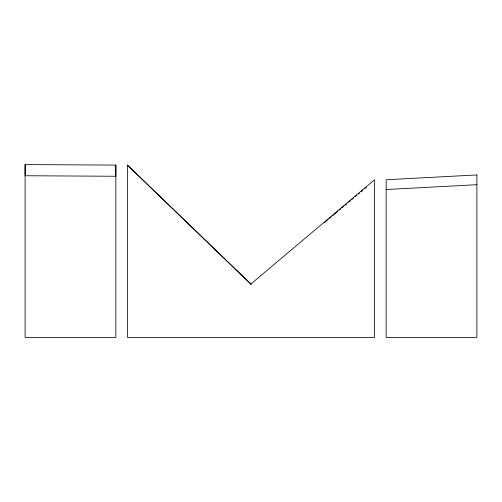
<?xml version="1.0" encoding="UTF-8"?>
<svg xmlns="http://www.w3.org/2000/svg" width="502" height="502" viewBox="0 0 502 502"><rect width="100%" height="100%" fill="white"/><g stroke="black" fill="none" stroke-linecap="round" stroke-linejoin="round"><path stroke-width="0.75" d="M25.1 164.581L25.1 337.419L115.849 337.419L115.849 165.095L25.1 164.581L25.1 175.744L115.849 176.258L115.849 165.095M250.868 284.019L374.567 179.747L374.567 337.419L127.433 337.419L127.433 165.095L251.169 284.377L127.433 165.164M324.116 222.888L328.302 219.361M329.5 218.351L331.295 216.839M332.487 215.835L337.871 211.298M339.07 210.288L340.858 208.776M342.057 207.772L343.851 206.259M345.043 205.249L346.838 203.737M348.633 202.224L350.427 200.712M351.626 199.702L353.421 198.196M355.209 196.684L356.407 195.673M358.202 194.161L359.394 193.151M361.189 191.638L362.984 190.126M364.722 188.664L366.46 187.202M386.151 189.511L476.9 184.698M476.9 174.934L386.151 179.747L386.151 337.419L476.9 337.419L476.9 174.934"/></g></svg>
